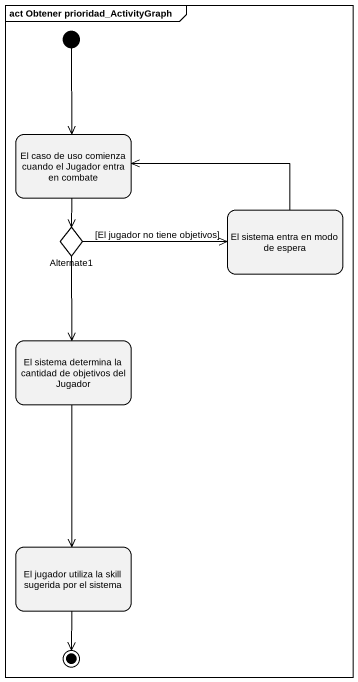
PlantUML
@startuml
mainframe act Obtener prioridad_ActivityGraph
hide empty description
state "El caso de uso comienza cuando el Jugador entra en combate" as El_caso_de_uso_comienza
state Alternate1 <<choice>>
state "El sistema entra en modo de espera" as El_sistema_entra_en_modo_de
state "El sistema determina la cantidad de objetivos del Jugador" as El_sistema_determina_la
state "El jugador utiliza la skill sugerida por el sistema" as El_jugador_utiliza_la_skill
[*] --> El_caso_de_uso_comienza
El_caso_de_uso_comienza --> Alternate1
Alternate1 -right-> El_sistema_entra_en_modo_de : [El jugador no tiene objetivos]
Alternate1 --> El_sistema_determina_la
El_sistema_entra_en_modo_de -left-> El_caso_de_uso_comienza
El_sistema_determina_la --> El_jugador_utiliza_la_skill
El_jugador_utiliza_la_skill --> [*]
@enduml
